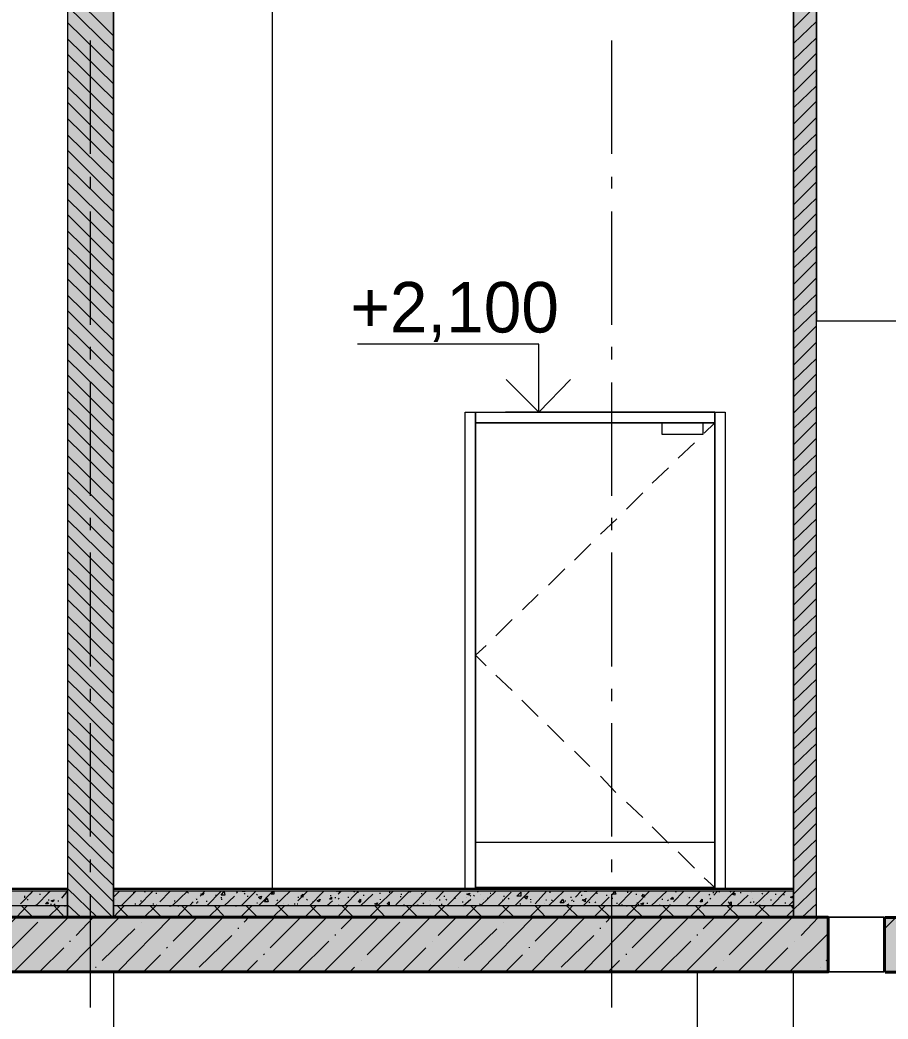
# Model space of a CAD drawing. Header units: millimetres. Extents: x -135211 to 49383, y -8033 to 228499.
# Drawn here: x -69108 to -65282, y 48078 to 52483 of the extents above; entities that cross this region are included whole.
import ezdxf

# ---------------------------------------------------------------- set-up
doc = ezdxf.new("R2010")
doc.units = ezdxf.units.MM
doc.layers.add('PDF _Геометрия', color=7, linetype='Continuous', true_color=0x1d1d1d)
doc.layers.add('PDF _Сплошная заливка', color=7, linetype='Continuous', true_color=0xffffff)
doc.layers.add('PDF _Текст', color=7, linetype='Continuous')

msp = doc.modelspace()

# ---------------------------------------------------------------- hatches: boundary and pattern name
at = {"layer": 'PDF _Сплошная заливка', "transparency": 33554559}
h = msp.add_hatch(color=256, dxfattribs=at)
h.paths.add_polyline_path([(-65546.24202755485, 48285.51776832552), (-65546.24202755485, 48526.35779911298), (-101294.0025896181, 48526.35779911298), (-101294.0025896181, 48285.51776832552)])
h.paths.add_polyline_path([(146.768885612255, 48285.51776832552), (146.7688856122841, 48526.35779911298), (-22999.65702283529, 48526.35779911298), (-22999.65702283529, 48285.51776832552)])
h.paths.add_polyline_path([(-23351.00181990939, 48285.51776832552), (-23351.00181990939, 48526.35779911298), (-26352.24833949412, 48526.35779911298), (-26352.24833949412, 48285.51776832552)])
h.paths.add_polyline_path([(-26398.81210778105, 48285.51776832552), (-26398.81210778105, 48526.35779911298), (-44097.27712665802, 48526.35779911298), (-44097.27712665802, 48285.51776832552)])
h.paths.add_polyline_path([(-45350.26580056082, 48285.51776832552), (-45350.26580056082, 48526.35779911298), (-50899.8203663938, 48526.35779911298), (-50899.8203663938, 48285.51776832552)])
h.paths.add_polyline_path([(-50950.617204525, 48285.51776832552), (-50950.617204525, 48526.35779911298), (-65296.49090674313, 48526.35779911298), (-65296.49090674313, 48285.51776832552)])

# ---------------------------------------------------------------- linework, layer by layer
at = {"layer": 'PDF _Геометрия', "color": 7, "lineweight": 40}
for points in [[(-77396.41922822046, 53355.69648715277), (-51196.6929183051, 53355.69648715277), (-51196.6929183051, 48525.55533152055), (-65293.51676464675, 48525.55533152055)], [(-101044.7657415712, 48285.51776832552), (-65546.24202755485, 48285.51776832552), (-65546.24202755485, 48526.8027494487), (-77398.8375915002, 48526.8027494487)], [(-65296.49090674313, 48526.8027494487), (-65296.49090674313, 48285.51776832552)], [(-65293.51676464675, 48284.2521803504), (-51196.6929183051, 48284.2521803504), (-51196.6929183051, 45155.91216503788), (-77396.41922822046, 45155.91216503788)]]:
    msp.add_lwpolyline(points, dxfattribs=at)
at = {"layer": 'PDF _Геометрия', "color": 7, "lineweight": 9}
for points in [[(-68898.83334421366, 53356.73544175643), (-68898.83334421366, 48526.8027494487), (-68695.64599168889, 48526.8027494487), (-68695.64599168889, 53356.73544175643)], [(-65597.03886568603, 48526.8027494487), (-65597.03886568603, 53356.73544175643), (-65698.63254194843, 53356.73544175643), (-65698.63254194843, 48526.8027494487)], [(-65597.03886568603, 51155.53912273801), (-65199.13030032502, 51155.53912273801), (-65199.13030032502, 53356.73544175643), (-65597.03886568603, 53356.73544175643)], [(-65999.18050089132, 50753.39748753272), (-65999.18050089132, 48653.79484477669), (-67146.34242868747, 48653.79484477669), (-67146.34242868747, 50753.39748753272)], [(-67099.77866040054, 50753.39748753272), (-67099.77866040054, 48653.79484477669), (-67146.34242868747, 48653.79484477669), (-67146.34242868747, 50753.39748753272)], [(-67099.77866040054, 48658.02791462095), (-67099.77866040054, 50706.83371924578), (-66045.74426917825, 50706.83371924578), (-66045.74426917825, 48658.02791462095)], [(-66278.56311061289, 50656.0368811146), (-66096.54110730944, 50656.0368811146), (-66096.54110730944, 50706.83371924578), (-66278.56311061289, 50706.83371924578)], [(-77398.8375915002, 48526.8027494487), (-68898.83334421366, 48526.8027494487), (-68898.83334421366, 48577.5995875799), (-68898.83334421366, 48641.09563524389), (-68898.83334421366, 48649.56177493242), (-68898.83334421366, 48653.79484477669), (-77398.8375915002, 48653.79484477669), (-77398.8375915002, 48649.56177493242), (-77398.8375915002, 48641.09563524389), (-77398.8375915002, 48577.5995875799)], [(-68695.64599168889, 48526.8027494487), (-65698.63254194843, 48526.8027494487), (-65698.63254194843, 48577.5995875799), (-65698.63254194843, 48641.09563524389), (-65698.63254194843, 48649.56177493242), (-65698.63254194843, 48653.79484477669), (-68695.64599168889, 48653.79484477669), (-68695.64599168889, 48649.56177493242), (-68695.64599168889, 48641.09563524389), (-68695.64599168889, 48577.5995875799)], [(-68695.64599168889, 45157.27915341281), (-66121.93952637503, 45157.27915341281), (-66121.93952637503, 48285.51776832552), (-68695.64599168889, 48285.51776832552)], [(-65546.24202755485, 48285.51776832552), (-65296.49090674313, 48285.51776832552)]]:
    msp.add_lwpolyline(points, close=True, dxfattribs=at)
for points in [[(-68695.64599168889, 53356.73544175643), (-68695.64599168889, 48653.79484477669), (-68695.64599168889, 53356.73544175643), (-68098.78314364736, 53356.73544175643), (-67997.18946738497, 53356.73544175643)], [(-65698.63254194843, 53356.73544175643), (-65698.63254194843, 48653.79484477669), (-65698.63254194843, 53356.73544175643), (-67997.18946738497, 53356.73544175643), (-67997.18946738497, 48653.79484477669)], [(-68797.23966795127, 51892.09327564033), (-68797.23966795127, 52391.59551726373)], [(-66498.68274251473, 51892.09327564033), (-66498.68274251473, 52391.59551726373)], [(-68797.23966795127, 51739.70276124675), (-68797.23966795127, 51790.49959937794)], [(-66498.68274251473, 51739.70276124675), (-66498.68274251473, 51790.49959937794)], [(-68797.23966795127, 51138.60684336095), (-68797.23966795127, 51638.10908498435)], [(-66498.68274251473, 51138.60684336095), (-66498.68274251473, 51638.10908498435)], [(-65698.63254194843, 51329.09498635293), (-65698.63254194843, 51578.84610716463)], [(-66278.56311061289, 50706.83371924578), (-67099.77866040054, 50706.83371924578), (-67099.77866040054, 50753.39748753272), (-66045.74426917825, 50753.39748753272), (-66498.68274251473, 50753.39748753272), (-66820.39605067896, 50753.39748753272), (-66820.39605067896, 51053.94544647563), (-67620.44625124527, 51053.94544647563)], [(-68797.23966795127, 50986.21632896737), (-68797.23966795127, 51041.24623694282)], [(-66498.68274251473, 50986.21632896737), (-66498.68274251473, 51041.24623694282)], [(-68797.23966795127, 50385.12041108156), (-68797.23966795127, 50884.62265270497)], [(-66498.68274251473, 50385.12041108156), (-66498.68274251473, 50884.62265270497)], [(-66668.00553628539, 50753.39748753272), (-66968.55349522828, 50753.39748753272)], [(-66045.74426917825, 50753.39748753272), (-65999.18050089132, 50753.39748753272), (-65999.18050089132, 48653.79484477669), (-66045.74426917825, 48653.79484477669), (-66045.74426917825, 50753.39748753272), (-66045.74426917825, 50706.83371924578), (-66092.30803746518, 50660.26995095886)], [(-66045.74426917825, 50706.83371924578), (-66096.54110730944, 50706.83371924578)], [(-66134.63873590784, 50617.9392525162), (-66206.60092326037, 50550.21013500795)], [(-66248.93162170303, 50507.87943656528), (-66320.89380905556, 50440.15031905701)], [(-66363.22450749822, 50397.81962061436), (-66435.18669485074, 50325.85743326183)], [(-68797.23966795127, 50232.72989668798), (-68797.23966795127, 50287.75980466343)], [(-66477.5173932934, 50283.52673481918), (-66549.47958064593, 50215.79761731092)], [(-66498.68274251473, 50232.72989668798), (-66498.68274251473, 50287.75980466343)], [(-66591.81027908859, 50173.46691886825), (-66663.77246644112, 50101.50473151573)], [(-68797.23966795127, 49631.63397880218), (-68797.23966795127, 50135.36929026985)], [(-66498.68274251473, 49631.63397880218), (-66498.68274251473, 50135.36929026985)], [(-66706.10316488378, 50063.40710291734), (-66778.0653522363, 49991.4449155648)], [(-66824.62912052323, 49949.11421712214), (-66892.35823803149, 49881.38509961389)], [(-66938.92200631842, 49839.05440117122), (-67010.88419367095, 49767.0922138187)], [(-67053.21489211361, 49724.76151537603), (-67099.77866040054, 49682.43081693337), (-67053.21489211361, 49635.86704864645)], [(-67010.88419367095, 49593.53635020378), (-66938.92200631842, 49525.80723269552)], [(-68797.23966795127, 49479.2434644086), (-68797.23966795127, 49534.27337238405)], [(-66498.68274251473, 49479.2434644086), (-66498.68274251473, 49534.27337238405)], [(-66896.59130787576, 49483.47653425286), (-66824.62912052323, 49411.51434690033)], [(-68797.23966795127, 48882.38061636707), (-68797.23966795127, 49381.88285799047)], [(-66498.68274251473, 48882.38061636707), (-66498.68274251473, 49381.88285799047)], [(-66782.29842208057, 49373.41671830193), (-66710.33623472805, 49301.45453094942)], [(-66663.77246644112, 49259.12383250675), (-66596.04334893286, 49191.39471499849)], [(-66549.47958064593, 49149.06401655584), (-66481.75046313767, 49077.1018292033)], [(-66435.18669485074, 49034.77113076065), (-66363.22450749822, 48967.04201325239)], [(-66320.89380905556, 48924.71131480972), (-66248.93162170303, 48852.7491274572)], [(-67099.77866040054, 48658.02791462095), (-66045.74426917825, 48658.02791462095), (-66045.74426917825, 48856.98219730146), (-67099.77866040054, 48856.98219730146), (-67099.77866040054, 48658.02791462095), (-66045.74426917825, 48658.02791462095), (-66092.30803746518, 48700.35861306362)], [(-66206.60092326037, 48814.65149885881), (-66134.63873590784, 48742.68931150628)], [(-68797.23966795127, 48725.75703212921), (-68797.23966795127, 48780.78694010467)], [(-66498.68274251473, 48725.75703212921), (-66498.68274251473, 48780.78694010467)], [(-68898.83334421366, 48649.56177493242), (-77398.8375915002, 48649.56177493242)], [(-68898.83334421366, 48641.09563524389), (-77398.8375915002, 48641.09563524389)], [(-68797.23966795127, 48128.89418408769), (-68797.23966795127, 48628.39642571109)], [(-65698.63254194843, 48649.56177493242), (-68695.64599168889, 48649.56177493242)], [(-65698.63254194843, 48641.09563524389), (-68695.64599168889, 48641.09563524389)], [(-67146.34242868747, 48653.79484477669), (-65999.18050089132, 48653.79484477669)], [(-66723.03544426085, 48653.79484477669), (-66761.13307285924, 48653.79484477669)], [(-66498.68274251473, 48128.89418408769), (-66498.68274251473, 48628.39642571109)], [(-68898.83334421366, 48577.5995875799), (-77398.8375915002, 48577.5995875799)], [(-65698.63254194843, 48577.5995875799), (-68695.64599168889, 48577.5995875799)], [(-65296.49090674313, 48285.51776832552), (-65296.49090674313, 48526.8027494487), (-65546.24202755485, 48526.8027494487), (-65546.24202755485, 48285.51776832552)], [(-65546.24202755485, 48526.8027494487), (-65296.49090674313, 48526.8027494487), (-65486.97904973512, 48526.8027494487), (-65520.84360848925, 48526.8027494487)], [(-68098.78314364736, 48285.51776832552), (-68695.64599168889, 48285.51776832552), (-68695.64599168889, 45157.27915341281)], [(-65698.63254194843, 45157.27915341281), (-65698.63254194843, 48285.51776832552), (-66121.93952637503, 48285.51776832552)]]:
    msp.add_lwpolyline(points, dxfattribs=at)
at = {"layer": 'PDF _Геометрия', "lineweight": 9}
for points in [[(-68695.64599168889, 52412.76086648507), (-68898.83334421366, 52615.94821900985)], [(-65698.63254194843, 52446.6254252392), (-65597.03886568603, 52548.21910150159)], [(-68695.64599168889, 52345.03174897681), (-68898.83334421366, 52543.98603165732)], [(-68695.64599168889, 52273.06956162429), (-68898.83334421366, 52472.0238443048)], [(-65698.63254194843, 52378.89630773094), (-65597.03886568603, 52476.25691414906)], [(-68695.64599168889, 52201.10737427176), (-68898.83334421366, 52400.06165695227)], [(-65698.63254194843, 52306.93412037841), (-65597.03886568603, 52404.29472679654)], [(-68695.64599168889, 52133.3782567635), (-68898.83334421366, 52332.33253944401)], [(-65698.63254194843, 52234.9719330259), (-65597.03886568603, 52336.56560928828)], [(-68695.64599168889, 52061.41606941097), (-68898.83334421366, 52260.37035209149)], [(-65698.63254194843, 52163.00974567336), (-65597.03886568603, 52264.60342193575)], [(-68695.64599168889, 51989.45388205845), (-68898.83334421366, 52188.40816473896)], [(-65698.63254194843, 52095.2806281651), (-65597.03886568603, 52192.64123458322)], [(-68695.64599168889, 51917.49169470592), (-68898.83334421366, 52120.6790472307)], [(-65698.63254194843, 52023.31844081258), (-65597.03886568603, 52124.91211707496)], [(-68695.64599168889, 51849.76257719766), (-68898.83334421366, 52048.71685987817)], [(-65698.63254194843, 51951.35625346006), (-65597.03886568603, 52052.94992972245)], [(-68695.64599168889, 51777.80038984514), (-68898.83334421366, 51976.75467252565)], [(-65698.63254194843, 51883.6271359518), (-65597.03886568603, 51980.98774236991)], [(-68695.64599168889, 51705.83820249261), (-68898.83334421366, 51909.02555501739)], [(-65698.63254194843, 51811.66494859926), (-65597.03886568603, 51913.25862486166)], [(-65698.63254194843, 51739.70276124675), (-65597.03886568603, 51841.29643750913)], [(-68695.64599168889, 51638.10908498435), (-68898.83334421366, 51837.06336766486)], [(-68695.64599168889, 51566.14689763183), (-68898.83334421366, 51765.10118031234)], [(-65698.63254194843, 51667.74057389422), (-65597.03886568603, 51769.33425015661)], [(-68695.64599168889, 51494.1847102793), (-68898.83334421366, 51693.13899295982)], [(-65698.63254194843, 51600.01145638596), (-65597.03886568603, 51697.37206280408)], [(-68695.64599168889, 51422.22252292678), (-68898.83334421366, 51625.40987545156)], [(-65698.63254194843, 51528.04926903344), (-65597.03886568603, 51629.64294529582)], [(-68695.64599168889, 51354.49340541851), (-68898.83334421366, 51553.44768809903)], [(-65698.63254194843, 51456.08708168091), (-65597.03886568603, 51557.6807579433)], [(-68695.64599168889, 51282.531218066), (-68898.83334421366, 51481.48550074651)], [(-65698.63254194843, 51388.35796417265), (-65597.03886568603, 51485.71857059077)], [(-68695.64599168889, 51210.56903071346), (-68898.83334421366, 51413.75638323824)], [(-65698.63254194843, 51316.39577682012), (-65597.03886568603, 51417.98945308251)], [(-68695.64599168889, 51142.83991320521), (-68898.83334421366, 51341.79419588572)], [(-65698.63254194843, 51244.4335894676), (-65597.03886568603, 51346.02726572999)], [(-68695.64599168889, 51070.87772585268), (-68898.83334421366, 51269.83200853319)], [(-65698.63254194843, 51176.70447195935), (-65597.03886568603, 51274.06507837746)], [(-68695.64599168889, 50998.91553850016), (-68898.83334421366, 51202.10289102493)], [(-65698.63254194843, 51104.74228460681), (-65597.03886568603, 51202.10289102493)], [(-68695.64599168889, 50931.1864209919), (-68898.83334421366, 51130.14070367241)], [(-65698.63254194843, 51032.78009725429), (-65597.03886568603, 51134.37377351667)], [(-68695.64599168889, 50859.22423363937), (-68898.83334421366, 51058.17851631988)], [(-65698.63254194843, 50960.81790990177), (-65597.03886568603, 51062.41158616416)], [(-68695.64599168889, 50787.26204628685), (-68898.83334421366, 50986.21632896737)], [(-65698.63254194843, 50893.08879239351), (-65597.03886568603, 50990.44939881162)], [(-68695.64599168889, 50715.29985893432), (-68898.83334421366, 50918.4872114591)], [(-65698.63254194843, 50821.12660504098), (-65597.03886568603, 50922.72028130337)], [(-68695.64599168889, 50647.57074142606), (-68898.83334421366, 50846.52502410657)], [(-65698.63254194843, 50749.16441768846), (-65597.03886568603, 50850.75809395084)], [(-68695.64599168889, 50575.60855407354), (-68898.83334421366, 50774.56283675406)], [(-65698.63254194843, 50681.4353001802), (-65597.03886568603, 50778.79590659832)], [(-68695.64599168889, 50503.64636672101), (-68898.83334421366, 50706.83371924578)], [(-65698.63254194843, 50609.47311282767), (-65597.03886568603, 50711.06678909006)], [(-68695.64599168889, 50435.91724921275), (-68898.83334421366, 50634.87153189327)], [(-65698.63254194843, 50537.51092547514), (-65597.03886568603, 50639.10460173753)], [(-65698.63254194843, 50469.78180796689), (-65597.03886568603, 50567.14241438502)], [(-68695.64599168889, 50363.95506186022), (-68898.83334421366, 50562.90934454073)], [(-68695.64599168889, 50291.99287450771), (-68898.83334421366, 50490.94715718822)], [(-65698.63254194843, 50397.81962061436), (-65597.03886568603, 50495.18022703248)], [(-68695.64599168889, 50224.26375699945), (-68898.83334421366, 50423.21803967995)], [(-65698.63254194843, 50325.85743326183), (-65597.03886568603, 50427.45110952422)], [(-68695.64599168889, 50152.30156964692), (-68898.83334421366, 50351.25585232743)], [(-65698.63254194843, 50253.89524590931), (-65597.03886568603, 50355.4889221717)], [(-68695.64599168889, 50080.33938229439), (-68898.83334421366, 50279.29366497491)], [(-65698.63254194843, 50186.16612840106), (-65597.03886568603, 50283.52673481918)], [(-68695.64599168889, 50008.37719494187), (-68898.83334421366, 50211.56454746664)], [(-65698.63254194843, 50114.20394104852), (-65597.03886568603, 50215.79761731092)], [(-68695.64599168889, 49940.64807743362), (-68898.83334421366, 50139.60236011413)], [(-65698.63254194843, 50042.241753696), (-65597.03886568603, 50143.83542995838)], [(-68695.64599168889, 49868.68589008108), (-68898.83334421366, 50067.6401727616)], [(-65698.63254194843, 49974.51263618774), (-65597.03886568603, 50071.87324260587)], [(-68695.64599168889, 49796.72370272857), (-68898.83334421366, 49999.91105525334)], [(-65698.63254194843, 49902.55044883522), (-65597.03886568603, 50004.14412509761)], [(-68695.64599168889, 49728.99458522031), (-68898.83334421366, 49927.94886790081)], [(-65698.63254194843, 49830.58826148268), (-65597.03886568603, 49932.18193774508)], [(-65698.63254194843, 49762.85914397443), (-65597.03886568603, 49860.21975039256)], [(-68695.64599168889, 49657.03239786777), (-68898.83334421366, 49855.98668054829)], [(-68695.64599168889, 49585.07021051525), (-68898.83334421366, 49784.02449319576)], [(-65698.63254194843, 49690.89695662191), (-65597.03886568603, 49788.25756304003)], [(-68695.64599168889, 49513.10802316273), (-68898.83334421366, 49716.2953756875)], [(-65698.63254194843, 49618.93476926938), (-65597.03886568603, 49720.52844553177)], [(-68695.64599168889, 49445.37890565447), (-68898.83334421366, 49644.33318833498)], [(-65698.63254194843, 49546.97258191685), (-65597.03886568603, 49648.56625817924)], [(-68695.64599168889, 49373.41671830193), (-68898.83334421366, 49572.37100098245)], [(-65698.63254194843, 49479.2434644086), (-65597.03886568603, 49576.60407082672)], [(-65698.63254194843, 49407.28127705607), (-65597.03886568603, 49508.87495331846)], [(-68695.64599168889, 49301.45453094942), (-68898.83334421366, 49504.64188347419)], [(-68695.64599168889, 49233.72541344116), (-68898.83334421366, 49432.67969612167)], [(-65698.63254194843, 49335.31908970354), (-65597.03886568603, 49436.91276596594)], [(-68695.64599168889, 49161.76322608863), (-68898.83334421366, 49360.71750876914)], [(-65698.63254194843, 49267.58997219528), (-65597.03886568603, 49364.95057861341)], [(-68695.64599168889, 49089.80103873611), (-68898.83334421366, 49292.98839126089)], [(-65698.63254194843, 49195.62778484276), (-65597.03886568603, 49292.98839126089)], [(-68695.64599168889, 49022.07192122785), (-68898.83334421366, 49221.02620390835)], [(-65698.63254194843, 49123.66559749023), (-65597.03886568603, 49225.25927375263)], [(-68695.64599168889, 48950.10973387532), (-68898.83334421366, 49149.06401655584)], [(-65698.63254194843, 49051.70341013771), (-65597.03886568603, 49153.2970864001)], [(-68695.64599168889, 48878.14754652279), (-68898.83334421366, 49077.1018292033)], [(-65698.63254194843, 48983.97429262945), (-65597.03886568603, 49081.33489904758)], [(-68695.64599168889, 48806.18535917027), (-68898.83334421366, 49009.37271169505)], [(-65698.63254194843, 48912.01210527692), (-65597.03886568603, 49013.60578153931)], [(-68695.64599168889, 48738.45624166202), (-68898.83334421366, 48937.41052434252)], [(-65698.63254194843, 48840.04991792439), (-65597.03886568603, 48941.64359418679)], [(-68695.64599168889, 48666.49405430949), (-68898.83334421366, 48865.44833699)], [(-65698.63254194843, 48772.32080041614), (-65597.03886568603, 48869.68140683426)], [(-68695.64599168889, 48594.53186695696), (-68898.83334421366, 48797.71921948174)], [(-65698.63254194843, 48700.35861306362), (-65597.03886568603, 48801.952289326)], [(-68699.87906153317, 48526.8027494487), (-68898.83334421366, 48725.75703212921)], [(-65698.63254194843, 48628.39642571109), (-65597.03886568603, 48729.99010197348)], [(-69106.25376658271, 48586.06572726843), (-69051.22385860726, 48641.09563524389)], [(-69063.92306814005, 48628.39642571109), (-69059.68999829578, 48632.62949555535)], [(-69038.52464907445, 48577.5995875799), (-68975.02860141046, 48641.09563524389)], [(-69021.59236969738, 48628.39642571109), (-69017.35929985312, 48628.39642571109)], [(-68983.49474109898, 48636.86256539962), (-68983.49474109898, 48632.62949555535)], [(-68924.23176327927, 48611.46414633402), (-68898.83334421366, 48641.09563524389)], [(-68767.60817904142, 48526.8027494487), (-68898.83334421366, 48653.79484477669)], [(-68695.64599168889, 48615.6972161783), (-68670.24757262331, 48641.09563524389)], [(-68661.78143293477, 48577.5995875799), (-68598.28538527076, 48641.09563524389)], [(-68606.7515249593, 48632.62949555535), (-68606.7515249593, 48636.86256539962)], [(-68585.58617573798, 48577.5995875799), (-68522.09012807396, 48641.09563524389)], [(-68560.18775667237, 48641.09563524389), (-68555.9546868281, 48636.86256539962), (-68555.9546868281, 48641.09563524389)], [(-68509.39091854118, 48632.62949555535), (-68505.15784869692, 48632.62949555535)], [(-68492.4586391641, 48594.53186695696), (-68445.89487087718, 48641.09563524389)], [(-68462.82715025425, 48636.86256539962), (-68462.82715025425, 48636.86256539962)], [(-68437.42873118866, 48577.5995875799), (-68369.6996136804, 48641.09563524389)], [(-68369.6996136804, 48636.86256539962), (-68365.46654383614, 48632.62949555535)], [(-68314.66970570493, 48619.93028602255), (-68293.50435648361, 48641.09563524389)], [(-68285.03821679507, 48577.5995875799), (-68221.54216913108, 48641.09563524389)], [(-68153.81305162283, 48632.62949555535), (-68149.57998177854, 48636.86256539962), (-68153.81305162283, 48636.86256539962)], [(-68132.64770240149, 48577.5995875799), (-68069.15165473749, 48641.09563524389)], [(-68128.41463255722, 48641.09563524389), (-68128.41463255722, 48641.09563524389)], [(-68128.41463255722, 48641.09563524389), (-68115.71542302442, 48641.09563524389)], [(-68119.94849286869, 48632.62949555535), (-68115.71542302442, 48628.39642571109)], [(-68115.71542302442, 48641.09563524389), (-68115.71542302442, 48641.09563524389)], [(-68064.91858489322, 48624.16335586683), (-68060.68551504897, 48628.39642571109)], [(-68056.45244520469, 48577.5995875799), (-67992.95639754069, 48641.09563524389)], [(-67997.18946738497, 48636.86256539962), (-67992.95639754069, 48636.86256539962)], [(-67984.49025785217, 48577.5995875799), (-67916.76114034391, 48641.09563524389)], [(-67882.89658158978, 48598.76493680123), (-67840.56588314712, 48641.09563524389)], [(-67777.06983548313, 48526.8027494487), (-67827.86667361434, 48577.5995875799), (-67827.86667361434, 48581.83265742416), (-67832.09974345859, 48577.5995875799), (-67768.60369579459, 48641.09563524389)], [(-67789.76904501593, 48628.39642571109), (-67789.76904501593, 48628.39642571109)], [(-67713.57378781913, 48641.09563524389), (-67709.34071797488, 48641.09563524389)], [(-67705.1076481306, 48628.39642571109), (-67692.4084385978, 48641.09563524389)], [(-67700.87457828634, 48636.86256539962), (-67700.87457828634, 48641.09563524389)], [(-67679.70922906502, 48577.5995875799), (-67616.213181401, 48641.09563524389)], [(-67637.37853062234, 48641.09563524389), (-67633.14546077808, 48636.86256539962)], [(-67620.44625124527, 48636.86256539962), (-67616.213181401, 48636.86256539962)], [(-67607.74704171247, 48577.5995875799), (-67552.71713373702, 48628.39642571109)], [(-67540.01792420422, 48641.09563524389), (-67540.01792420422, 48641.09563524389)], [(-67531.55178451569, 48577.5995875799), (-67463.82266700742, 48641.09563524389)], [(-67523.08564482715, 48632.62949555535), (-67518.8525749829, 48632.62949555535)], [(-67480.75494638449, 48636.86256539962), (-67476.52187654022, 48636.86256539962)], [(-67451.12345747463, 48581.83265742416), (-67391.8604796549, 48641.09563524389), (-67387.62740981064, 48636.86256539962), (-67383.39433996637, 48641.09563524389)], [(-67429.9581082533, 48526.8027494487), (-67379.1612701221, 48577.5995875799), (-67315.6652224581, 48641.09563524389)], [(-67429.9581082533, 48628.39642571109), (-67425.72503840903, 48628.39642571109)], [(-67336.83057167944, 48628.39642571109), (-67336.83057167944, 48632.62949555535)], [(-67273.33452401544, 48607.23107648976), (-67239.46996526132, 48641.09563524389)], [(-67226.77075572852, 48577.5995875799), (-67163.27470806453, 48641.09563524389)], [(-67091.312520712, 48636.86256539962), (-67087.07945086774, 48641.09563524389)], [(-67078.6133111792, 48577.5995875799), (-67010.88419367095, 48641.09563524389)], [(-67078.6133111792, 48628.39642571109), (-67078.6133111792, 48628.39642571109)], [(-67036.28261273654, 48632.62949555535), (-67032.04954289229, 48632.62949555535)], [(-67019.35033335949, 48641.09563524389), (-67019.35033335949, 48641.09563524389)], [(-67002.41805398242, 48577.5995875799), (-66943.15507616269, 48636.86256539962)], [(-66926.22279678562, 48577.5995875799), (-66862.72674912163, 48641.09563524389)], [(-66883.89209834296, 48632.62949555535), (-66883.89209834296, 48632.62949555535)], [(-66837.32833005603, 48586.06572726843), (-66786.53149192483, 48641.09563524389)], [(-66778.0653522363, 48577.5995875799), (-66710.33623472805, 48641.09563524389)], [(-66773.83228239203, 48636.86256539962), (-66769.59921254776, 48636.86256539962)], [(-66659.53939659685, 48615.6972161783), (-66634.14097753125, 48641.09563524389)], [(-66625.67483784271, 48577.5995875799), (-66562.17879017873, 48641.09563524389)], [(-66621.44176799845, 48641.09563524389), (-66621.44176799845, 48641.09563524389)], [(-66621.44176799845, 48641.09563524389), (-66608.74255846566, 48641.09563524389), (-66612.97562830993, 48641.09563524389)], [(-66566.411860023, 48632.62949555535), (-66562.17879017873, 48632.62949555535)], [(-66498.68274251473, 48628.39642571109), (-66494.44967267047, 48628.39642571109), (-66485.98353298193, 48641.09563524389), (-66481.75046313767, 48628.39642571109), (-66494.44967267047, 48628.39642571109)], [(-66473.28432344913, 48577.5995875799), (-66409.78827578515, 48641.09563524389)], [(-66430.95362500647, 48636.86256539962), (-66426.7205551622, 48636.86256539962)], [(-66397.08906625235, 48577.5995875799), (-66333.59301858836, 48641.09563524389)], [(-66392.85599640808, 48628.39642571109), (-66388.62292656381, 48628.39642571109)], [(-66325.12687889983, 48577.5995875799), (-66257.39776139156, 48641.09563524389)], [(-66227.7662724817, 48594.53186695696), (-66181.20250419478, 48641.09563524389)], [(-66219.30013279317, 48641.09563524389), (-66215.0670629489, 48636.86256539962), (-66215.0670629489, 48641.09563524389)], [(-66172.73636450624, 48577.5995875799), (-66109.24031684225, 48641.09563524389)], [(-66071.14268824385, 48624.16335586683), (-66066.90961839959, 48628.39642571109)], [(-66054.21040886678, 48632.62949555535), (-66049.97733902252, 48636.86256539962)], [(-66049.97733902252, 48624.16335586683), (-66033.04505964546, 48641.09563524389)], [(-66028.8119898012, 48641.09563524389), (-66024.57891995693, 48636.86256539962)], [(-66020.34585011266, 48577.5995875799), (-65956.84980244866, 48641.09563524389)], [(-66007.64664057986, 48641.09563524389), (-66007.64664057986, 48641.09563524389)], [(-65978.01515167, 48636.86256539962), (-65973.78208182573, 48641.09563524389)], [(-65931.45138338306, 48636.86256539962), (-65931.45138338306, 48632.62949555535)], [(-65884.88761509614, 48636.86256539962), (-65884.88761509614, 48636.86256539962)], [(-65872.18840556334, 48577.5995875799), (-65804.45928805508, 48641.09563524389)], [(-65838.32384680922, 48632.62949555535), (-65834.09077696495, 48628.39642571109)], [(-65795.99314836654, 48577.5995875799), (-65732.49710070256, 48641.09563524389)], [(-65779.06086898947, 48628.39642571109), (-65774.82779914522, 48628.39642571109)], [(-65740.96324039108, 48628.39642571109), (-65740.96324039108, 48624.16335586683)], [(-65732.49710070256, 48526.8027494487), (-65698.63254194843, 48560.66730820283), (-65597.03886568603, 48658.02791462095)], [(-69089.32148720566, 48619.93028602255), (-69085.08841736139, 48619.93028602255)], [(-69089.32148720566, 48615.6972161783), (-69085.08841736139, 48615.6972161783)], [(-69076.62227767285, 48607.23107648976), (-69072.38920782859, 48602.9980066455)], [(-69038.52464907445, 48581.83265742416), (-69034.2915792302, 48581.83265742416)], [(-68983.49474109898, 48602.9980066455), (-68979.26167125473, 48602.9980066455)], [(-68970.7955315662, 48581.83265742416), (-68970.7955315662, 48586.06572726843)], [(-68962.32939187766, 48577.5995875799), (-68953.86325218913, 48586.06572726843)], [(-68941.16404265632, 48598.76493680123), (-68936.93097281207, 48598.76493680123)], [(-68839.57036639395, 48526.8027494487), (-68898.83334421366, 48581.83265742416)], [(-68695.64599168889, 48619.93028602255), (-68695.64599168889, 48624.16335586683)], [(-68695.64599168889, 48590.29879711269), (-68695.64599168889, 48590.29879711269)], [(-68687.17985200035, 48607.23107648976), (-68687.17985200035, 48607.23107648976)], [(-68678.71371231182, 48581.83265742416), (-68678.71371231182, 48581.83265742416)], [(-68619.4507344921, 48615.6972161783), (-68619.4507344921, 48615.6972161783)], [(-68602.51845511503, 48586.06572726843), (-68598.28538527076, 48586.06572726843)], [(-68577.12003604944, 48598.76493680123), (-68572.88696620517, 48598.76493680123)], [(-68560.18775667237, 48526.8027494487), (-68509.39091854118, 48577.5995875799), (-68505.15784869692, 48581.83265742416)], [(-68522.09012807396, 48586.06572726843), (-68517.85705822971, 48586.06572726843)], [(-68505.15784869692, 48581.83265742416), (-68505.15784869692, 48581.83265742416)], [(-68471.29328994278, 48615.6972161783), (-68471.29328994278, 48615.6972161783)], [(-68428.96259150012, 48598.76493680123), (-68424.72952165586, 48598.76493680123)], [(-68361.23347399186, 48577.5995875799), (-68344.30119461479, 48594.53186695696)], [(-68335.83505492625, 48611.46414633402), (-68335.83505492625, 48611.46414633402)], [(-68331.601985082, 48607.23107648976), (-68327.36891523773, 48607.23107648976)], [(-68331.601985082, 48590.29879711269), (-68327.36891523773, 48590.29879711269)], [(-68327.36891523773, 48594.53186695696), (-68323.13584539347, 48594.53186695696)], [(-68285.03821679507, 48594.53186695696), (-68285.03821679507, 48598.76493680123)], [(-68246.94058819668, 48624.16335586683), (-68242.70751835241, 48624.16335586683)], [(-68221.54216913108, 48615.6972161783), (-68221.54216913108, 48611.46414633402)], [(-68221.54216913108, 48607.23107648976), (-68217.30909928681, 48607.23107648976)], [(-68208.84295959829, 48577.5995875799), (-68162.27919131136, 48619.93028602255)], [(-68107.24928333588, 48619.93028602255), (-68103.01621349162, 48619.93028602255)], [(-68064.91858489322, 48590.29879711269), (-68060.68551504897, 48590.29879711269)], [(-67976.02411816364, 48598.76493680123), (-67971.79104831937, 48602.9980066455)], [(-67946.39262925378, 48586.06572726843), (-67946.39262925378, 48586.06572726843)], [(-67929.46034987671, 48577.5995875799), (-67925.22728003244, 48581.83265742416)], [(-67899.82886096685, 48586.06572726843), (-67895.59579112259, 48586.06572726843)], [(-67887.12965143405, 48586.06572726843), (-67882.89658158978, 48586.06572726843)], [(-67882.89658158978, 48615.6972161783), (-67878.66351174552, 48615.6972161783)], [(-67844.79895299138, 48607.23107648976), (-67840.56588314712, 48602.9980066455)], [(-67819.4005339258, 48594.53186695696), (-67815.16746408152, 48594.53186695696)], [(-67755.9044862618, 48577.5995875799), (-67730.5060671962, 48598.76493680123)], [(-67738.97220688473, 48624.16335586683), (-67738.97220688473, 48619.93028602255)], [(-67717.80685766341, 48611.46414633402), (-67717.80685766341, 48615.6972161783)], [(-67705.1076481306, 48607.23107648976), (-67700.87457828634, 48611.46414633402)], [(-67705.1076481306, 48577.5995875799), (-67700.87457828634, 48581.83265742416)], [(-67662.77694968793, 48615.6972161783), (-67658.54387984367, 48615.6972161783)], [(-67611.98011155674, 48590.29879711269), (-67607.74704171247, 48594.53186695696)], [(-67595.04783217968, 48624.16335586683), (-67590.81476233542, 48624.16335586683)], [(-67518.8525749829, 48602.9980066455), (-67518.8525749829, 48607.23107648976)], [(-67429.9581082533, 48615.6972161783), (-67429.9581082533, 48619.93028602255)], [(-67417.2588987205, 48581.83265742416), (-67413.02582887624, 48581.83265742416)], [(-67357.99592090078, 48577.5995875799), (-67353.76285105651, 48581.83265742416), (-67353.76285105651, 48577.5995875799)], [(-67332.59750183517, 48624.16335586683), (-67332.59750183517, 48624.16335586683)], [(-67332.59750183517, 48590.29879711269), (-67328.3644319909, 48586.06572726843)], [(-67302.9660129253, 48598.76493680123), (-67302.9660129253, 48598.76493680123)], [(-67302.9660129253, 48577.5995875799), (-67298.73294308105, 48581.83265742416)], [(-67286.03373354825, 48594.53186695696), (-67286.03373354825, 48594.53186695696)], [(-67260.63531448266, 48602.9980066455), (-67256.40224463839, 48602.9980066455)], [(-67247.93610494985, 48581.83265742416), (-67247.93610494985, 48586.06572726843)], [(-67239.46996526132, 48619.93028602255), (-67235.23689541705, 48619.93028602255)], [(-67231.00382557278, 48607.23107648976), (-67226.77075572852, 48602.9980066455)], [(-67192.90619697439, 48611.46414633402), (-67188.67312713013, 48611.46414633402)], [(-67159.04163822027, 48594.53186695696), (-67154.808568376, 48594.53186695696)], [(-67154.808568376, 48577.5995875799), (-67120.94400962186, 48607.23107648976)], [(-67142.1093588432, 48615.6972161783), (-67142.1093588432, 48615.6972161783)], [(-67125.17707946613, 48624.16335586683), (-67120.94400962186, 48619.93028602255)], [(-67108.24480008907, 48619.93028602255), (-67104.0117302448, 48624.16335586683)], [(-67082.84638102347, 48586.06572726843), (-67078.6133111792, 48581.83265742416)], [(-67065.91410164641, 48607.23107648976), (-67065.91410164641, 48607.23107648976)], [(-67048.98182226934, 48611.46414633402), (-67044.74875242508, 48611.46414633402)], [(-66981.25270476108, 48602.9980066455), (-66977.01963491681, 48598.76493680123)], [(-66977.01963491681, 48619.93028602255), (-66972.78656507254, 48619.93028602255)], [(-66955.85428569549, 48611.46414633402), (-66951.62121585122, 48607.23107648976)], [(-66905.0574475643, 48586.06572726843), (-66900.82437772003, 48586.06572726843)], [(-66875.42595865444, 48619.93028602255), (-66871.19288881017, 48619.93028602255)], [(-66858.49367927737, 48607.23107648976), (-66858.49367927737, 48602.9980066455)], [(-66858.49367927737, 48594.53186695696), (-66854.2606094331, 48594.53186695696)], [(-66794.99763161337, 48586.06572726843), (-66794.99763161337, 48586.06572726843)], [(-66790.7645617691, 48602.9980066455), (-66786.53149192483, 48602.9980066455)], [(-66765.36614270351, 48602.9980066455), (-66761.13307285924, 48598.76493680123)], [(-66706.10316488378, 48598.76493680123), (-66701.87009503951, 48598.76493680123)], [(-66701.87009503951, 48577.5995875799), (-66689.17088550671, 48586.06572726843)], [(-66680.70474581819, 48615.6972161783), (-66676.47167597392, 48615.6972161783)], [(-66676.47167597392, 48598.76493680123), (-66672.23860612966, 48602.9980066455)], [(-66668.00553628539, 48598.76493680123), (-66668.00553628539, 48594.53186695696)], [(-66634.14097753125, 48624.16335586683), (-66629.90790768698, 48624.16335586683)], [(-66612.97562830993, 48607.23107648976), (-66612.97562830993, 48611.46414633402)], [(-66600.27641877712, 48594.53186695696), (-66596.04334893286, 48590.29879711269)], [(-66574.87799971153, 48594.53186695696), (-66570.64492986727, 48590.29879711269)], [(-66549.47958064593, 48577.5995875799), (-66511.38195204754, 48615.6972161783)], [(-66524.08116158034, 48624.16335586683), (-66519.84809173607, 48624.16335586683)], [(-66498.68274251473, 48611.46414633402), (-66494.44967267047, 48611.46414633402)], [(-66477.5173932934, 48590.29879711269), (-66477.5173932934, 48586.06572726843)], [(-66456.35204407207, 48581.83265742416), (-66452.11897422781, 48581.83265742416)], [(-66388.62292656381, 48590.29879711269), (-66384.38985671956, 48590.29879711269)], [(-66384.38985671956, 48586.06572726843), (-66380.15678687529, 48581.83265742416)], [(-66342.05915827688, 48586.06572726843), (-66342.05915827688, 48590.29879711269)], [(-66291.26232014569, 48581.83265742416), (-66287.02925030142, 48577.5995875799)], [(-66278.56311061289, 48607.23107648976), (-66274.33004076862, 48607.23107648976)], [(-66253.1646915473, 48598.76493680123), (-66248.93162170303, 48602.9980066455)], [(-66244.69855185876, 48581.83265742416), (-66240.4654820145, 48581.83265742416)], [(-66231.99934232597, 48611.46414633402), (-66227.7662724817, 48611.46414633402)], [(-66164.27022481771, 48619.93028602255), (-66164.27022481771, 48619.93028602255)], [(-66160.03715497344, 48611.46414633402), (-66155.80408512917, 48615.6972161783)], [(-66096.54110730944, 48577.5995875799), (-66075.37575808812, 48594.53186695696)], [(-66066.90961839959, 48607.23107648976), (-66062.67654855532, 48611.46414633402)], [(-65986.48129135852, 48594.53186695696), (-65982.24822151427, 48590.29879711269)], [(-65978.01515167, 48577.5995875799), (-65978.01515167, 48581.83265742416)], [(-65948.38366276013, 48577.5995875799), (-65897.58682462893, 48624.16335586683)], [(-65889.12068494041, 48590.29879711269), (-65884.88761509614, 48594.53186695696)], [(-65880.65454525188, 48611.46414633402), (-65880.65454525188, 48611.46414633402)], [(-65876.42147540761, 48594.53186695696), (-65872.18840556334, 48594.53186695696)], [(-65855.25612618627, 48577.5995875799), (-65846.78998649775, 48581.83265742416), (-65846.78998649775, 48577.5995875799)], [(-65829.85770712068, 48598.76493680123), (-65829.85770712068, 48598.76493680123)], [(-65800.22621821081, 48602.9980066455), (-65795.99314836654, 48602.9980066455)], [(-65762.12858961242, 48607.23107648976), (-65762.12858961242, 48607.23107648976)], [(-65736.73017054683, 48590.29879711269), (-65732.49710070256, 48590.29879711269)], [(-65719.79789116976, 48577.5995875799), (-65698.63254194843, 48598.76493680123)], [(-65707.09868163696, 48615.6972161783), (-65702.86561179269, 48619.93028602255)], [(-65660.53491335003, 48526.8027494487), (-65597.03886568603, 48586.06572726843)], [(-69364.47102708294, 48285.51776832552), (-69123.18604595978, 48526.8027494487), (-69076.62227767285, 48577.5995875799)], [(-69051.22385860726, 48526.8027494487), (-69102.02069673844, 48577.5995875799)], [(-68983.49474109898, 48526.8027494487), (-68932.6979029678, 48577.5995875799)], [(-68911.53255374647, 48526.8027494487), (-68958.0963220334, 48577.5995875799)], [(-68945.39711250059, 48577.5995875799), (-68941.16404265632, 48577.5995875799)], [(-68911.53255374647, 48577.5995875799), (-68907.2994839022, 48577.5995875799)], [(-68695.64599168889, 48526.8027494487), (-68649.08222340196, 48577.5995875799)], [(-68627.91687418064, 48526.8027494487), (-68678.71371231182, 48577.5995875799)], [(-68606.7515249593, 48577.5995875799), (-68606.7515249593, 48577.5995875799)], [(-68483.99249947557, 48526.8027494487), (-68534.78933760678, 48577.5995875799)], [(-68450.12794072146, 48577.5995875799), (-68445.89487087718, 48577.5995875799), (-68441.66180103293, 48577.5995875799)], [(-68445.89487087718, 48577.5995875799), (-68445.89487087718, 48577.5995875799)], [(-68428.96259150012, 48577.5995875799), (-68428.96259150012, 48577.5995875799)], [(-68416.26338196732, 48526.8027494487), (-68369.6996136804, 48577.5995875799)], [(-68412.03031212305, 48577.5995875799), (-68407.79724227879, 48577.5995875799)], [(-68344.30119461479, 48526.8027494487), (-68395.098032746, 48577.5995875799)], [(-68276.57207710654, 48526.8027494487), (-68225.77523897534, 48577.5995875799)], [(-68204.609889754, 48526.8027494487), (-68251.17365804095, 48577.5995875799)], [(-68158.04612146708, 48577.5995875799), (-68153.81305162283, 48577.5995875799)], [(-68136.88077224576, 48526.8027494487), (-68086.08393411456, 48577.5995875799)], [(-68060.68551504897, 48526.8027494487), (-68111.48235318015, 48577.5995875799)], [(-67992.95639754069, 48526.8027494487), (-67942.15955940951, 48577.5995875799)], [(-67920.99421018818, 48526.8027494487), (-67971.79104831937, 48577.5995875799)], [(-67853.26509267991, 48526.8027494487), (-67802.46825454873, 48577.5995875799)], [(-67709.34071797488, 48526.8027494487), (-67662.77694968793, 48577.5995875799)], [(-67637.37853062234, 48526.8027494487), (-67688.17536875352, 48577.5995875799)], [(-67569.64941311408, 48526.8027494487), (-67518.8525749829, 48577.5995875799)], [(-67497.68722576156, 48526.8027494487), (-67544.25099404849, 48577.5995875799)], [(-67353.76285105651, 48526.8027494487), (-67404.5596891877, 48577.5995875799)], [(-67311.43215261384, 48285.51776832552), (-67070.14717149068, 48526.8027494487), (-67120.94400962186, 48577.5995875799)], [(-67286.03373354825, 48526.8027494487), (-67235.23689541705, 48577.5995875799)], [(-67277.56759385971, 48577.5995875799), (-67277.56759385971, 48577.5995875799)], [(-67277.56759385971, 48577.5995875799), (-67277.56759385971, 48577.5995875799)], [(-67214.07154619573, 48526.8027494487), (-67264.86838432691, 48577.5995875799)], [(-67146.34242868747, 48526.8027494487), (-67095.54559055627, 48577.5995875799)], [(-67002.41805398242, 48526.8027494487), (-66951.62121585122, 48577.5995875799)], [(-66930.45586662988, 48526.8027494487), (-66981.25270476108, 48577.5995875799)], [(-66862.72674912163, 48526.8027494487), (-66811.92991099044, 48577.5995875799)], [(-66790.7645617691, 48526.8027494487), (-66837.32833005603, 48577.5995875799)], [(-66718.80237441658, 48526.8027494487), (-66672.23860612966, 48577.5995875799)], [(-66701.87009503951, 48577.5995875799), (-66701.87009503951, 48577.5995875799)], [(-66646.84018706405, 48526.8027494487), (-66697.63702519525, 48577.5995875799)], [(-66579.11106955579, 48526.8027494487), (-66528.3142314246, 48577.5995875799)], [(-66507.14888220327, 48526.8027494487), (-66557.94572033446, 48577.5995875799)], [(-66524.08116158034, 48577.5995875799), (-66524.08116158034, 48577.5995875799)], [(-66524.08116158034, 48577.5995875799), (-66524.08116158034, 48577.5995875799)], [(-66502.915812359, 48577.5995875799), (-66498.68274251473, 48577.5995875799)], [(-66439.419764695, 48526.8027494487), (-66388.62292656381, 48577.5995875799)], [(-66435.18669485074, 48577.5995875799), (-66430.95362500647, 48577.5995875799)], [(-66363.22450749822, 48526.8027494487), (-66414.02134562942, 48577.5995875799)], [(-66295.49538998996, 48526.8027494487), (-66244.69855185876, 48577.5995875799)], [(-66223.53320263744, 48526.8027494487), (-66274.33004076862, 48577.5995875799)], [(-66193.90171372758, 48577.5995875799), (-66193.90171372758, 48577.5995875799)], [(-66155.80408512917, 48526.8027494487), (-66105.00724699798, 48577.5995875799), (-66109.24031684225, 48577.5995875799)], [(-66083.84189777664, 48526.8027494487), (-66130.40566606357, 48577.5995875799)], [(-66105.00724699798, 48577.5995875799), (-66105.00724699798, 48577.5995875799)], [(-66088.07496762091, 48577.5995875799), (-66088.07496762091, 48577.5995875799)], [(-66011.87971042412, 48526.8027494487), (-65965.3159421372, 48577.5995875799)], [(-65939.91752307159, 48526.8027494487), (-65990.71436120279, 48577.5995875799)], [(-65986.48129135852, 48577.5995875799), (-65986.48129135852, 48577.5995875799)], [(-65872.18840556334, 48526.8027494487), (-65821.39156743215, 48577.5995875799)], [(-65800.22621821081, 48526.8027494487), (-65851.02305634202, 48577.5995875799)], [(-65698.63254194843, 48564.9003780471), (-65707.09868163696, 48577.5995875799)], [(-69173.98288409098, 48361.71302552232), (-69030.05850938591, 48505.63740022737)], [(-69135.88525549258, 48285.51776832552), (-68894.60027436941, 48526.8027494487)], [(-68907.2994839022, 48285.51776832552), (-68670.24757262331, 48526.8027494487)], [(-68860.73571561527, 48446.37442240764), (-68784.54045841849, 48526.8027494487)], [(-68678.71371231182, 48285.51776832552), (-68441.66180103293, 48526.8027494487)], [(-68572.88696620517, 48505.63740022737), (-68572.88696620517, 48505.63740022737)], [(-68454.36101056571, 48285.51776832552), (-68213.07602944254, 48526.8027494487)], [(-68433.19566134439, 48420.97600334204), (-68327.36891523773, 48526.8027494487)], [(-68225.77523897534, 48285.51776832552), (-67984.49025785217, 48526.8027494487)], [(-68119.94849286869, 48505.63740022737), (-68098.78314364736, 48526.8027494487)], [(-68005.65560707351, 48391.34451443218), (-67870.19737205698, 48526.8027494487)], [(-67997.18946738497, 48285.51776832552), (-67755.9044862618, 48526.8027494487)], [(-67768.60369579459, 48285.51776832552), (-67527.31871467142, 48526.8027494487)], [(-67692.4084385978, 48476.0059113175), (-67641.61160046661, 48526.8027494487)], [(-67578.11555280261, 48361.71302552232), (-67434.19117809756, 48505.63740022737)], [(-67540.01792420422, 48285.51776832552), (-67298.73294308105, 48526.8027494487)], [(-67264.86838432691, 48446.37442240764), (-67184.44005728586, 48526.8027494487)], [(-67082.84638102347, 48285.51776832552), (-66845.79446974456, 48526.8027494487)], [(-66977.01963491681, 48505.63740022737), (-66977.01963491681, 48505.63740022737)], [(-66854.2606094331, 48285.51776832552), (-66617.20869815418, 48526.8027494487)], [(-66837.32833005603, 48420.97600334204), (-66731.50158394937, 48526.8027494487)], [(-66625.67483784271, 48285.51776832552), (-66388.62292656381, 48526.8027494487)], [(-66524.08116158034, 48505.63740022737), (-66502.915812359, 48526.8027494487)], [(-66409.78827578515, 48391.34451443218), (-66274.33004076862, 48526.8027494487)], [(-66401.32213609661, 48285.51776832552), (-66160.03715497344, 48526.8027494487)], [(-66172.73636450624, 48285.51776832552), (-65931.45138338306, 48526.8027494487)], [(-66096.54110730944, 48476.0059113175), (-66045.74426917825, 48526.8027494487)], [(-65982.24822151427, 48361.71302552232), (-65838.32384680922, 48505.63740022737)], [(-65944.15059291586, 48285.51776832552), (-65702.86561179269, 48526.8027494487)], [(-65664.7679831943, 48446.37442240764), (-65588.5727259975, 48526.8027494487)], [(-65296.49090674313, 48476.0059113175), (-65245.69406861193, 48526.8027494487)], [(-68746.4428298201, 48336.31460645673), (-68602.51845511503, 48476.0059113175)], [(-68145.34691193429, 48476.0059113175), (-68145.34691193429, 48480.23898116177)], [(-67717.80685766341, 48446.37442240764), (-67717.80685766341, 48450.60749225191)], [(-67150.57549853173, 48336.31460645673), (-67006.65112382668, 48476.0059113175)], [(-66549.47958064593, 48476.0059113175), (-66549.47958064593, 48480.23898116177)], [(-66121.93952637503, 48446.37442240764), (-66121.93952637503, 48450.60749225191)], [(-65715.56482132549, 48285.51776832552), (-65546.24202755485, 48454.84056209618)], [(-68890.36720452513, 48420.97600334204), (-68886.13413468088, 48420.97600334204)], [(-68318.90277554921, 48306.68311754685), (-68174.97840084415, 48446.37442240764)], [(-67882.89658158978, 48285.51776832552), (-67747.43834657327, 48420.97600334204)], [(-67290.26680339251, 48420.97600334204), (-67290.26680339251, 48420.97600334204)], [(-66723.03544426085, 48306.68311754685), (-66579.11106955579, 48446.37442240764)], [(-66287.02925030142, 48285.51776832552), (-66151.5710152849, 48420.97600334204)], [(-65694.39947210417, 48420.97600334204), (-65694.39947210417, 48420.97600334204)], [(-69021.59236969738, 48285.51776832552), (-68915.76562359073, 48391.34451443218)], [(-68564.42082651664, 48285.51776832552), (-68488.22556931985, 48361.71302552232)], [(-68462.82715025425, 48391.34451443218), (-68458.59408040998, 48395.57758427646)], [(-68035.28709598337, 48361.71302552232), (-68031.0540261391, 48365.94609536658)], [(-67425.72503840903, 48285.51776832552), (-67319.89829230237, 48391.34451443218)], [(-66968.55349522828, 48285.51776832552), (-66892.35823803149, 48361.71302552232)], [(-66862.72674912163, 48391.34451443218), (-66862.72674912163, 48395.57758427646)], [(-66435.18669485074, 48361.71302552232), (-66435.18669485074, 48365.94609536658)], [(-65829.85770712068, 48285.51776832552), (-65724.03096101402, 48391.34451443218)], [(-65296.49090674313, 48361.71302552232), (-65296.49090674313, 48361.71302552232)], [(-68111.48235318015, 48285.51776832552), (-68060.68551504897, 48336.31460645673)], [(-67603.51397186822, 48336.31460645673), (-67603.51397186822, 48336.31460645673)], [(-66515.6150218918, 48285.51776832552), (-66464.81818376061, 48336.31460645673)], [(-66007.64664057986, 48336.31460645673), (-66007.64664057986, 48336.31460645673)], [(-65554.70816724337, 48336.31460645673), (-65546.24202755485, 48340.54767630099)], [(-68776.07431872995, 48306.68311754685), (-68771.84124888568, 48306.68311754685)], [(-67654.3108099994, 48285.51776832552), (-67633.14546077808, 48306.68311754685)], [(-67175.97391759732, 48306.68311754685), (-67175.97391759732, 48306.68311754685)], [(-66058.44347871105, 48285.51776832552), (-66037.27812948973, 48306.68311754685)], [(-65580.10658630898, 48306.68311754685), (-65580.10658630898, 48306.68311754685)]]:
    msp.add_lwpolyline(points, dxfattribs=at)
at = {"layer": 'PDF _Геометрия', "color": 7, "lineweight": 18}
msp.add_lwpolyline([(-66680.70474581819, 50897.32186223777), (-66820.39605067896, 50753.39748753272), (-66964.32042538401, 50897.32186223777)], dxfattribs=at)
at = {"layer": 'PDF _Геометрия', "lineweight": 9}
for points in [[(-68297.73742632786, 48632.62949555535), (-68301.97049617214, 48624.16335586683), (-68310.43663586068, 48628.39642571109)], [(-68204.609889754, 48624.16335586683), (-68221.54216913108, 48624.16335586683), (-68208.84295959829, 48641.09563524389)], [(-67988.72332769644, 48641.09563524389), (-67988.72332769644, 48628.39642571109), (-68001.42253722923, 48628.39642571109)], [(-67861.73123236845, 48628.39642571109), (-67861.73123236845, 48615.6972161783), (-67870.19737205698, 48619.93028602255)], [(-67125.17707946613, 48632.62949555535), (-67129.4101493104, 48624.16335586683), (-67137.87628899893, 48628.39642571109)], [(-66900.82437772003, 48619.93028602255), (-66917.7566570971, 48619.93028602255), (-66900.82437772003, 48636.86256539962)], [(-66358.99143765395, 48628.39642571109), (-66354.75836780969, 48615.6972161783), (-66367.45757734249, 48619.93028602255)], [(-65956.84980244866, 48632.62949555535), (-65956.84980244866, 48624.16335586683), (-65969.54901198146, 48628.39642571109)], [(-68987.72781094327, 48594.53186695696), (-68983.49474109898, 48586.06572726843), (-68996.1939506318, 48586.06572726843)], [(-68958.0963220334, 48602.9980066455), (-68962.32939187766, 48594.53186695696), (-68970.7955315662, 48598.76493680123)], [(-68043.7532356719, 48619.93028602255), (-68047.98630551615, 48607.23107648976), (-68056.45244520469, 48615.6972161783)], [(-68014.12174676204, 48594.53186695696), (-68031.0540261391, 48594.53186695696), (-68018.3548166063, 48611.46414633402)], [(-67785.53597517166, 48607.23107648976), (-67789.76904501593, 48594.53186695696), (-67798.23518470445, 48598.76493680123)], [(-67734.73913704047, 48615.6972161783), (-67734.73913704047, 48607.23107648976), (-67743.205276729, 48607.23107648976)], [(-67607.74704171247, 48607.23107648976), (-67607.74704171247, 48594.53186695696), (-67616.213181401, 48594.53186695696)], [(-67531.55178451569, 48590.29879711269), (-67535.78485435995, 48581.83265742416), (-67544.25099404849, 48586.06572726843)], [(-67480.75494638449, 48594.53186695696), (-67480.75494638449, 48581.83265742416), (-67489.22108607303, 48586.06572726843)], [(-66871.19288881017, 48619.93028602255), (-66875.42595865444, 48607.23107648976), (-66883.89209834296, 48615.6972161783)], [(-66710.33623472805, 48590.29879711269), (-66727.26851410512, 48590.29879711269), (-66714.56930457232, 48607.23107648976)], [(-66617.20869815418, 48607.23107648976), (-66617.20869815418, 48594.53186695696), (-66629.90790768698, 48602.9980066455)], [(-66358.99143765395, 48590.29879711269), (-66363.22450749822, 48581.83265742416), (-66371.69064718676, 48586.06572726843)], [(-66231.99934232597, 48615.6972161783), (-66227.7662724817, 48607.23107648976), (-66240.4654820145, 48607.23107648976)], [(-66100.77417715371, 48607.23107648976), (-66100.77417715371, 48594.53186695696), (-66109.24031684225, 48594.53186695696)], [(-65973.78208182573, 48594.53186695696), (-65973.78208182573, 48581.83265742416), (-65982.24822151427, 48586.06572726843)], [(-65698.63254194843, 48619.93028602255), (-65702.86561179269, 48611.46414633402), (-65711.33175148122, 48615.6972161783)]]:
    msp.add_lwpolyline(points, close=True, dxfattribs=at)
at = {"layer": 'PDF _Сплошная заливка', "lineweight": 5, "transparency": 33554559}
for points in [[(-68898.83334421366, 53356.73544175643), (-68898.83334421366, 48526.8027494487), (-68695.64599168889, 53356.73544175643), (-68695.64599168889, 48526.8027494487)], [(-65698.63254194843, 53356.73544175643), (-65698.63254194843, 48526.8027494487), (-65597.03886568603, 53356.73544175643), (-65597.03886568603, 48526.8027494487)], [(-77398.8375915002, 48641.09563524389), (-77398.8375915002, 48577.5995875799), (-68898.83334421366, 48641.09563524389), (-68898.83334421366, 48577.5995875799)], [(-68695.64599168889, 48641.09563524389), (-68695.64599168889, 48577.5995875799), (-65698.63254194843, 48641.09563524389), (-65698.63254194843, 48577.5995875799)], [(-77398.8375915002, 48577.5995875799), (-77398.8375915002, 48526.8027494487), (-68898.83334421366, 48577.5995875799), (-68898.83334421366, 48526.8027494487)], [(-68695.64599168889, 48577.5995875799), (-68695.64599168889, 48526.8027494487), (-65698.63254194843, 48577.5995875799), (-65698.63254194843, 48526.8027494487)]]:
    msp.add_solid(points, dxfattribs=at)

# ---------------------------------------------------------------- texts
at = {"layer": 'PDF _Текст', "insert": (-67651.67106247699, 51195.44754062381), "char_height": 222.6982147375235, "attachment_point": 4, "style": ''}
msp.add_mtext('+2,100', dxfattribs=at)

doc.saveas('drawing.dxf')
